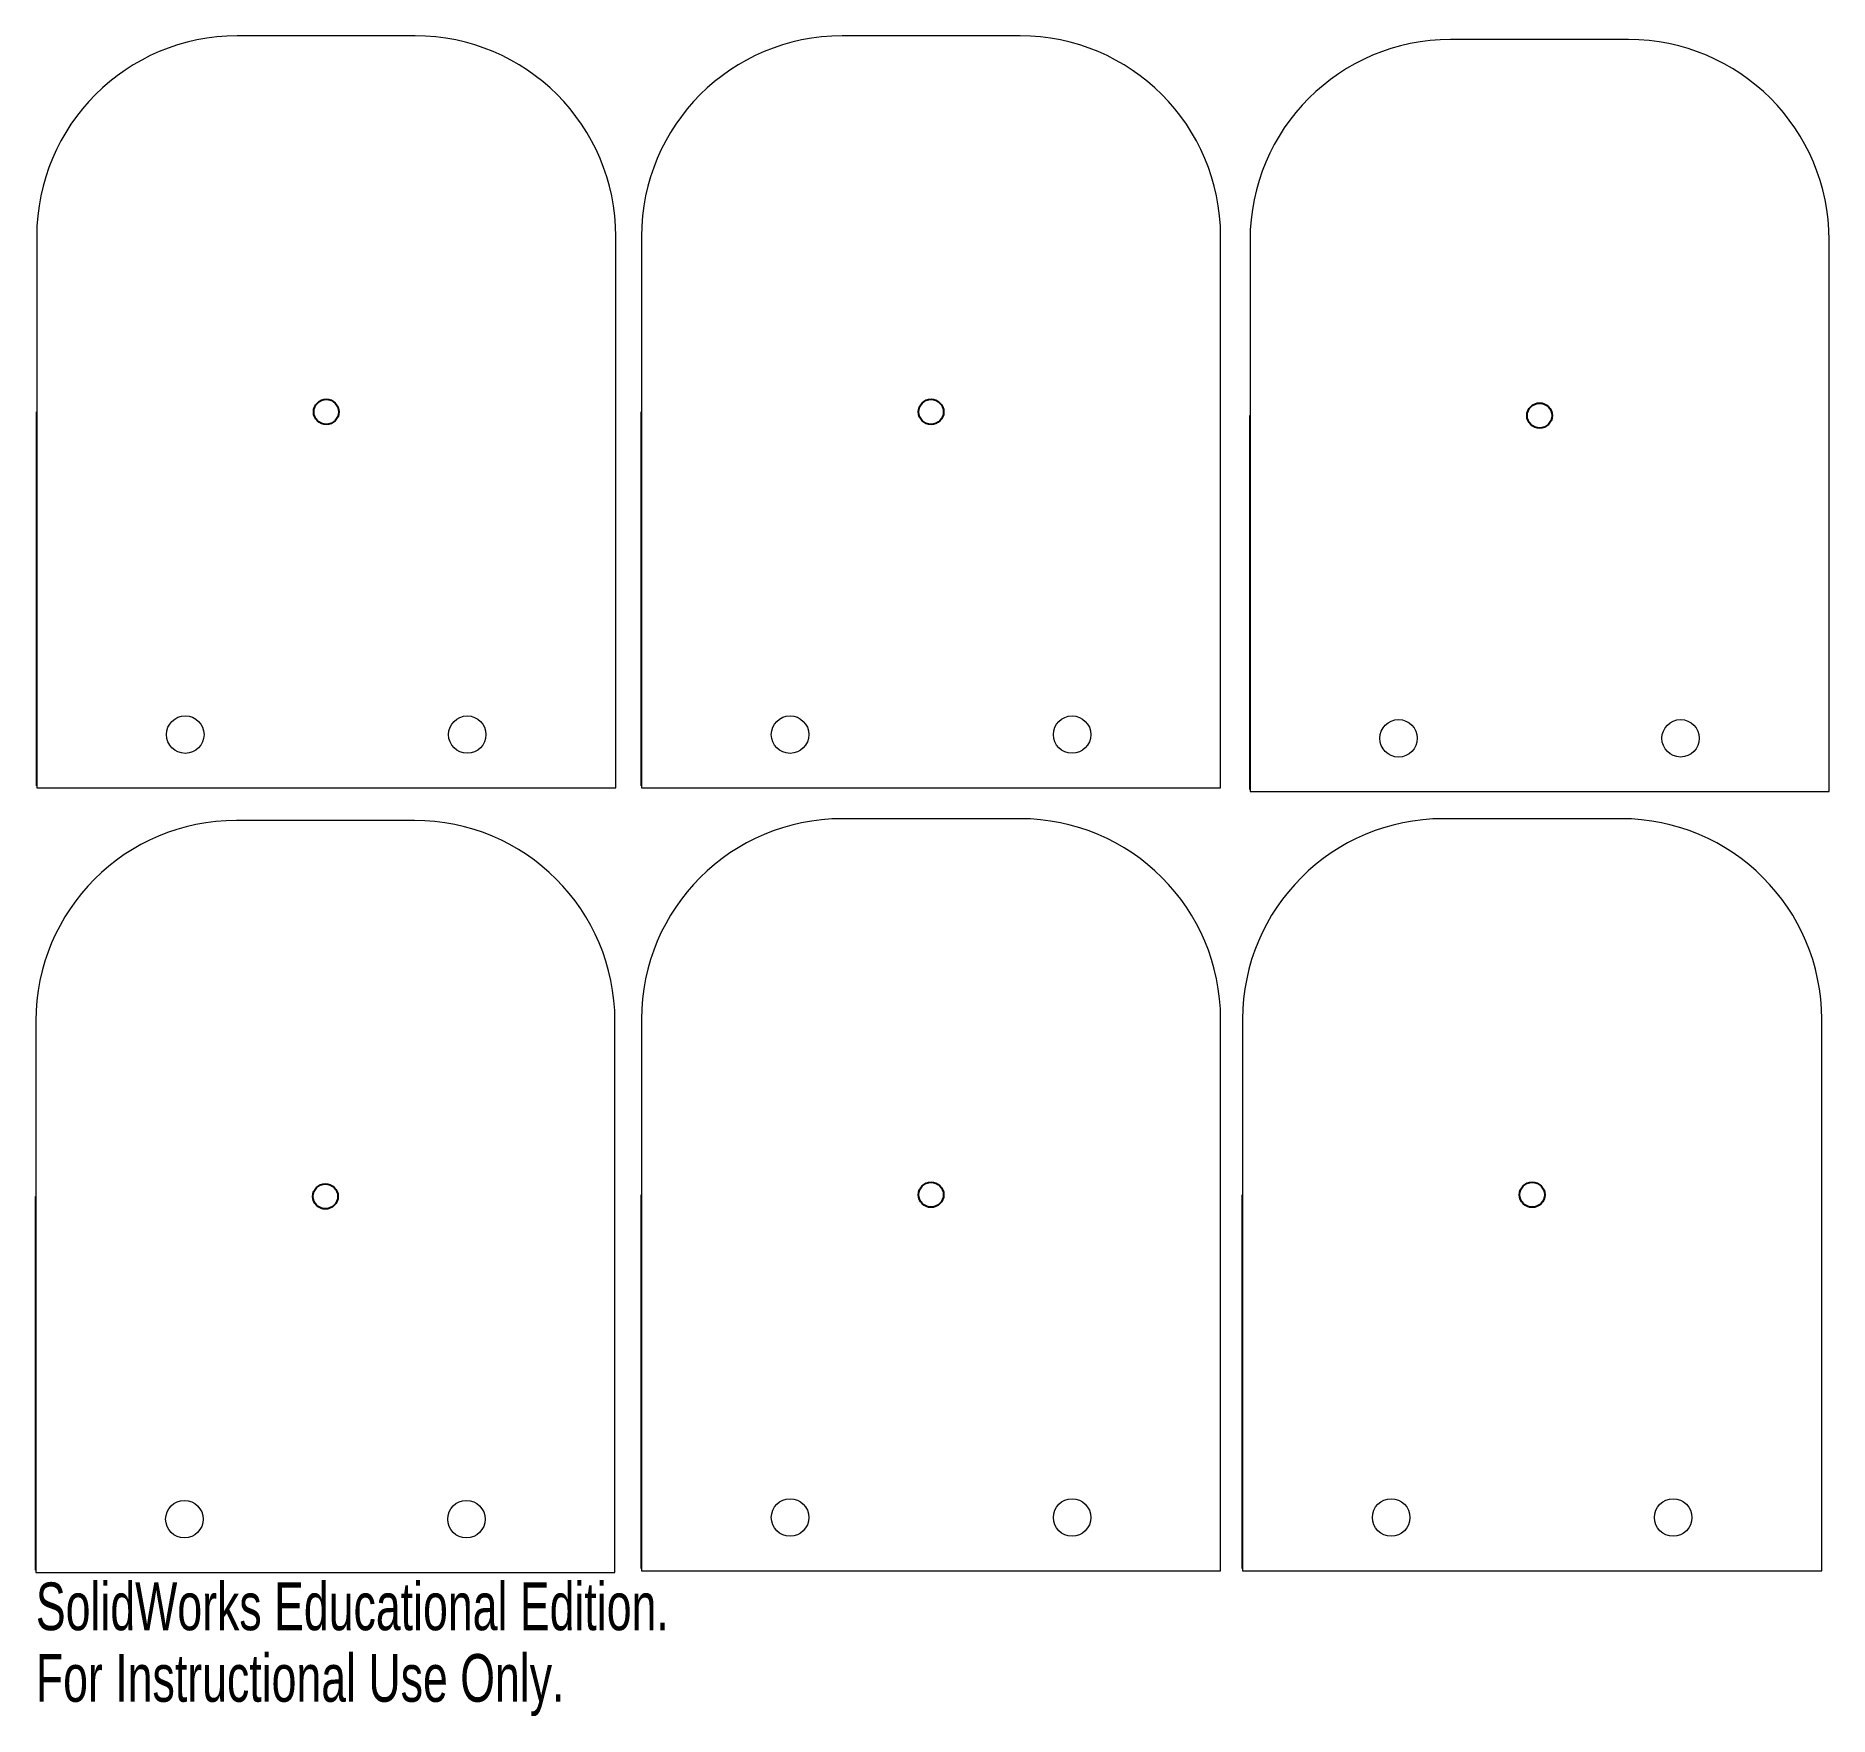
# Model space of a CAD drawing. Header units: inches. Extents: x 0 to 7.15, y -0.57 to 6.13.
import ezdxf

# ---------------------------------------------------------------- set-up
doc = ezdxf.new("R2010")
doc.units = ezdxf.units.IN
doc.header["$MEASUREMENT"] = 0
doc.styles.add('SLDTEXTSTYLE0', font='TXT', dxfattribs={"width": 0.7})

msp = doc.modelspace()

# ---------------------------------------------------------------- linework, layer by layer
at = {"color": 1, "linetype": 'Continuous', "lineweight": 15}
for p, q in [((1.5134, 6.1298), (0.8034, 6.1298)), ((3.926, 6.1298), (3.216, 6.1298)), ((6.3534, 6.115), (5.6434, 6.115)), ((0.0034, 5.3298), (0.0034, 3.1298)), ((2.3134, 3.1298), (2.3134, 5.3298)), ((2.416, 5.3298), (2.416, 3.1298)), ((4.726, 3.1298), (4.726, 5.3298)), ((4.8434, 5.315), (4.8434, 3.115)), ((7.1534, 3.115), (7.1534, 5.315)), ((0.0034, 3.1298), (2.3134, 3.1298)), ((2.416, 3.1298), (4.726, 3.1298)), ((4.8434, 3.115), (7.1534, 3.115)), ((3.926, 3.0067), (3.216, 3.0067)), ((6.3238, 3.0067), (5.6138, 3.0067)), ((1.51, 3), (0.8, 3)), ((0, 2.2), (0, 0)), ((2.31, 0), (2.31, 2.2)), ((2.416, 2.2067), (2.416, 0.0067)), ((4.726, 0.0067), (4.726, 2.2067)), ((4.8138, 2.2067), (4.8138, 0.0067)), ((7.1238, 0.0067), (7.1238, 2.2067)), ((0, 0), (2.31, 0)), ((2.416, 0.0067), (4.726, 0.0067)), ((4.8138, 0.0067), (7.1238, 0.0067))]:
    msp.add_line(p, q, dxfattribs=at)
at = {"color": 1, "linetype": 'Continuous'}
for p, q in [((0.0034, 3.1385), (0.0034, 4.6298)), ((2.416, 3.1385), (2.416, 4.6298)), ((4.8434, 3.1237), (4.8434, 4.615)), ((2.416, 0.0155), (2.416, 1.5067)), ((4.8138, 0.0155), (4.8138, 1.5067)), ((0, 0.0088), (0, 1.5))]:
    msp.add_line(p, q, dxfattribs=at)
for centre in [(1.1584, 4.6298), (3.571, 4.6298), (5.9984, 4.615), (1.155, 1.5), (3.571, 1.5067), (5.9688, 1.5067)]:
    msp.add_circle(centre, 0.05, dxfattribs=at)
at = {"color": 1, "linetype": 'Continuous', "lineweight": 15}
for centre, radius in [((1.1584, 4.6298), 0.05), ((3.571, 4.6298), 0.05), ((5.9984, 4.615), 0.05), ((0.5959, 3.3423), 0.0748), ((1.7209, 3.3423), 0.0747), ((3.0085, 3.3423), 0.0748), ((4.1335, 3.3423), 0.0747), ((5.4359, 3.3275), 0.0748), ((6.5609, 3.3275), 0.0747), ((1.155, 1.5), 0.05), ((3.571, 1.5067), 0.05), ((5.9688, 1.5067), 0.05), ((0.5925, 0.2125), 0.0748), ((1.7175, 0.2125), 0.0747), ((3.0085, 0.2192), 0.0748), ((4.1335, 0.2192), 0.0747), ((5.4063, 0.2192), 0.0748), ((6.5313, 0.2192), 0.0747)]:
    msp.add_circle(centre, radius, dxfattribs=at)
for centre, start, end in [((0.8034, 5.3298), 90, 180), ((1.5134, 5.3298), 0, 90), ((3.216, 5.3298), 90, 180), ((3.926, 5.3298), 0, 90), ((5.6434, 5.315), 90, 180), ((6.3534, 5.315), 0, 90), ((3.216, 2.2067), 90, 180), ((3.926, 2.2067), 0, 90), ((5.6138, 2.2067), 90, 180), ((6.3238, 2.2067), 0, 90), ((0.8, 2.2), 90, 180), ((1.51, 2.2), 0, 90)]:
    msp.add_arc(centre, 0.8, start, end, dxfattribs=at)

# ---------------------------------------------------------------- texts
at = {"color": 7, "linetype": 'Continuous', "char_height": 0.1903, "attachment_point": 1, "style": 'SLDTEXTSTYLE0'}
for s, insert in [('SolidWorks Educational Edition.', (0, -0.0401)), ('For Instructional Use Only.', (0, -0.3256))]:
    msp.add_mtext(s, dxfattribs=dict(at, insert=insert))

doc.saveas('drawing.dxf')
